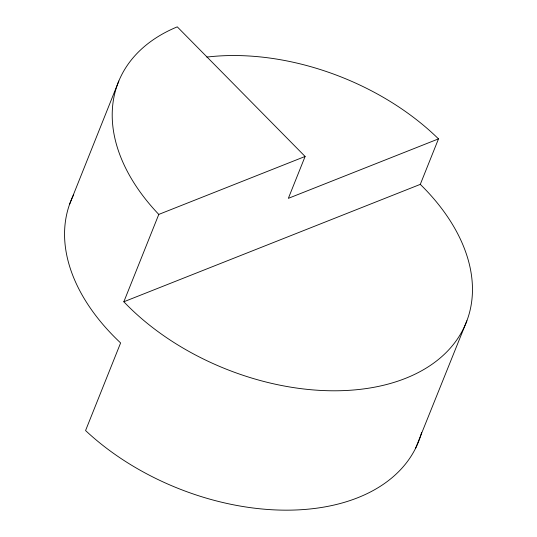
<?xml version="1.0" encoding="UTF-8"?>
<svg xmlns="http://www.w3.org/2000/svg" width="537" height="537" viewBox="0 0 537 537"><rect width="100%" height="100%" fill="white"/><g stroke="black" fill="none" stroke-linecap="round" stroke-linejoin="round"><path stroke-width="0.81" d="M69.541 204.409L118.825 81.027M123.839 301.774L158.784 214.411A206.121 132.491 21.8 0 1 177.277 26.85L305.103 156.462L288.349 198.341L438.494 138.882L420.296 184.366A206.121 132.491 21.8 0 1 407.073 377.726A206.121 132.491 21.8 0 1 126.598 304.62L123.839 301.774L420.296 184.366M415.571 448.335L466.895 320.764M158.784 214.411L305.103 156.462M73.717 194.595A206.121 132.491 21.8 0 0 120.61 342.942L85.564 430.553A206.121 132.491 21.8 0 0 284.899 510.163A206.121 132.491 21.8 0 0 421.565 432.661M206.839 57.083A206.121 132.491 21.8 0 1 438.494 138.882"/></g></svg>
